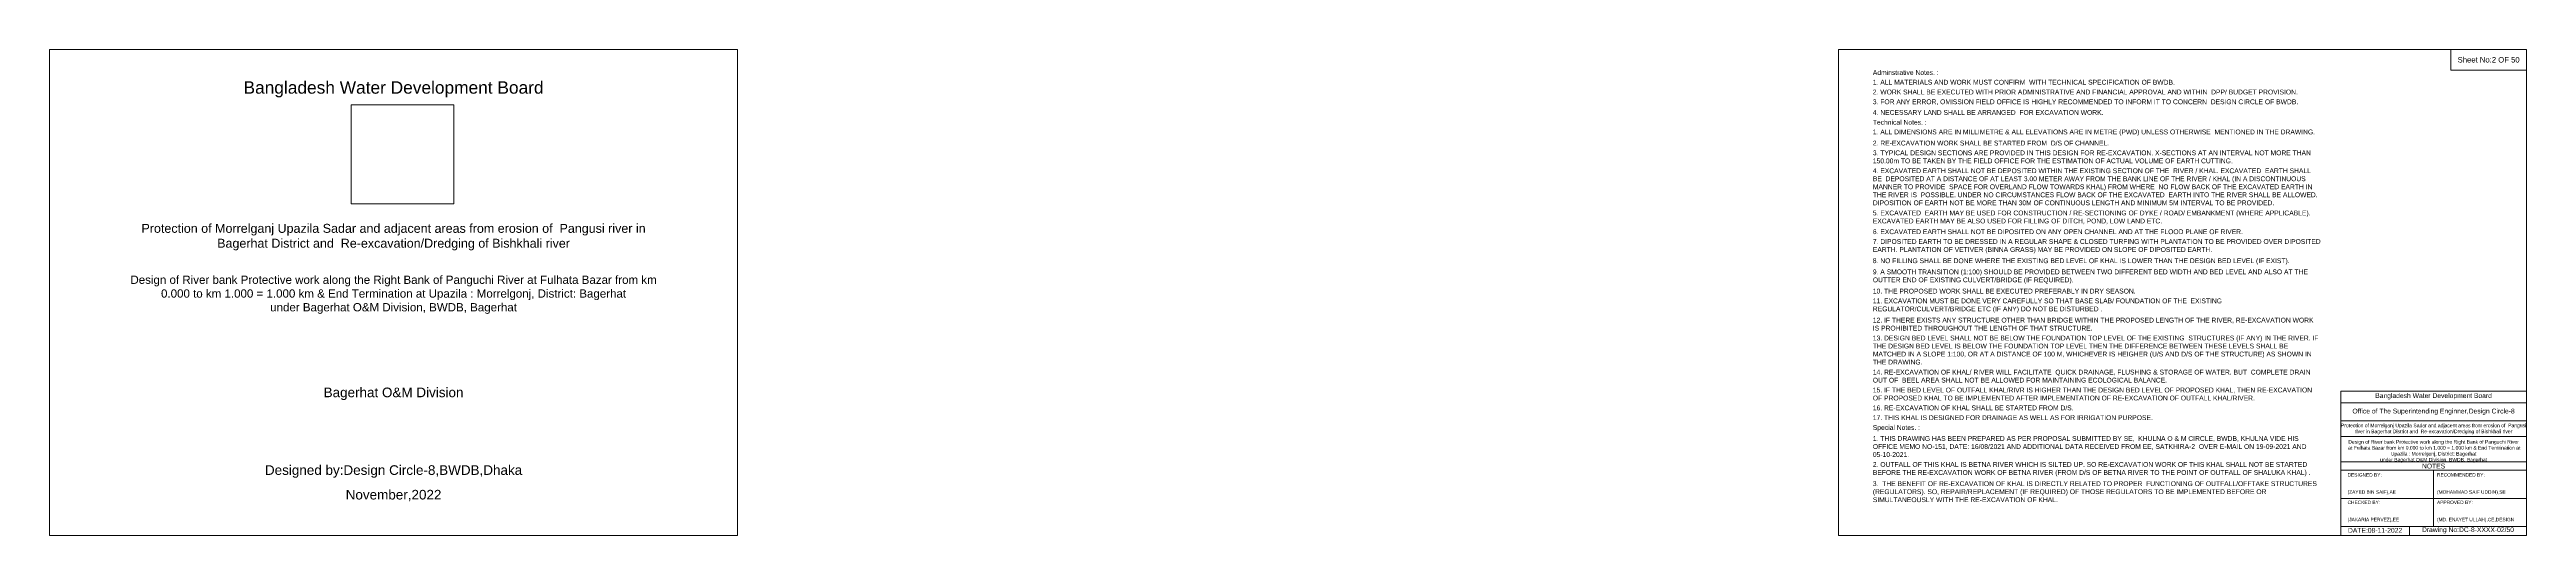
# Model space of a CAD drawing. Header units: inches. Extents: x 64995 to 402236, y -100918 to 204355.
# Drawn here: x 88334 to 124334, y 47461 to 54532 of the extents above; entities that cross this region are included whole.
import ezdxf

# ---------------------------------------------------------------- set-up
doc = ezdxf.new("R2010")
doc.units = ezdxf.units.IN
doc.header["$LTSCALE"] = 7
doc.header["$MEASUREMENT"] = 0
doc.layers.add('Cross Section Labels', color=7, linetype='Continuous', lineweight=9)
doc.styles.get("Standard").update_dxf_attribs({"font": 'arial.ttf'})
picture_1 = doc.add_image_def('image3.png', size_in_pixel=(251, 242))

msp = doc.modelspace()

# ---------------------------------------------------------------- linework, layer by layer
at = {"layer": 'Cross Section Labels'}
for points in [[(88334.21054, 54532.40503), (98334.21054, 54532.40503), (98334.21054, 47461.40503), (88334.21054, 47461.40503)], [(114334.21054, 54532.40503), (124334.21054, 54532.40503), (124334.21054, 47461.40503), (114334.21054, 47461.40503)], [(123234.21054, 54532.40503), (124334.21054, 54532.40503), (124334.21054, 54232.40503), (123234.21054, 54232.40503)]]:
    msp.add_lwpolyline(points, close=True, dxfattribs=at)
for points in [[(121634.21054, 47461.40503), (121634.21054, 49561.40503), (124334.21054, 49561.40503)], [(121634.21054, 49391.40503), (124334.21054, 49391.40503)], [(121634.21054, 49131.40503), (124334.21054, 49131.40503)], [(121634.21054, 48901.40503), (124334.21054, 48901.40503)], [(121634.21054, 48531.40503), (124334.21054, 48531.40503)], [(121634.21054, 48411.40503), (124334.21054, 48411.40503)], [(122984.21054, 48411.40503), (122984.21054, 47591.40503)], [(121634.21054, 48001.40503), (124334.21054, 48001.40503)], [(121634.21054, 47591.40503), (124334.21054, 47591.40503)], [(122634.21054, 47591.40503), (122634.21054, 47461.40503)]]:
    msp.add_lwpolyline(points, dxfattribs=at)

# ---------------------------------------------------------------- texts
at = {"layer": 'Cross Section Labels', "attachment_point": 5}
for s, insert, char_height in [('Sheet No:2 OF 50', (123784.21054, 54382.40503), 80), ('Bangladesh Water Development Board', (93334.21054, 53952.40503), 180), ('Bangladesh Water Development Board', (122984.21054, 49486.40503), 70), ('Office of The Superintending Enginner,Design Circle-8', (122984.21054, 49261.40503), 70), ('Designed by:Design Circle-8,BWDB,Dhaka', (93334.21054, 48392.40503), 140), ('November,2022', (93334.21054, 48042.40503), 140)]:
    msp.add_mtext(s, dxfattribs=dict(at, insert=insert, char_height=char_height))
at = {"layer": 'Cross Section Labels'}
for s, insert, char_height, width, attachment_point in [('Adminstrative Notes. :', (114834.21054, 54232.40503), 70, 6500, 1), ('1. ALL MATERIALS AND WORK MUST CONFIRM  WITH TECHNICAL SPECIFICATION OF BWDB.', (114834.21054, 54091.25905), 70, 6500, 1), ('4. NECESSARY LAND SHALL BE ARRANGED  FOR EXCAVATION WORK. ', (114834.21054, 53651.29998), 70, 6500, 1), ('3. FOR ANY ERROR, OMISSION FIELD OFFICE IS HIGHLY RECOMMENDED TO INFORM IT TO CONCERN  DESIGN CIRCLE OF BWDB.', (114834.21054, 53806.38866), 70, 6500, 1), ('2. WORK SHALL BE EXECUTED WITH PRIOR ADMINISTRATIVE AND FINANCIAL APPROVAL AND WITHIN  DPP/ BUDGET PROVISION.', (114834.21054, 53948.82385), 70, 6500, 1), ('Technical Notes. :', (114834.21054, 53508.86478), 70, 6500, 1), ('1. ALL DIMENSIONS ARE IN MILLIMETRE & ALL ELEVATIONS ARE IN METRE (PWD) UNLESS OTHERWISE  MENTIONED IN THE DRAWING.', (114834.21054, 53367.71881), 70, 6500, 1), ('3. TYPICAL DESIGN SECTIONS ARE PROVIDED IN THIS DESIGN FOR RE-EXCAVATION. X-SECTIONS AT AN INTERVAL NOT MORE THAN 150.00m TO BE TAKEN BY THE FIELD OFFICE FOR THE ESTIMATION OF ACTUAL VOLUME OF EARTH CUTTING.', (114834.21054, 53063.46233), 70, 6500, 1), ('2. RE-EXCAVATION WORK SHALL BE STARTED FROM  D/S OF CHANNEL.', (114834.21054, 53205.89752), 70, 6500, 1), ('4. EXCAVATED EARTH SHALL NOT BE DEPOSITED WITHIN THE EXISTING SECTION OF THE  RIVER / KHAL. EXCAVATED  EARTH SHALL BE  DEPOSITED AT A DISTANCE OF AT LEAST 3.00 METER AWAY FROM THE BANK LINE OF THE RIVER / KHAL (IN A DISCONTINUOUS  MANNER TO PROVIDE  SPACE FOR OVERLAND FLOW TOWARDS KHAL) FROM WHERE  NO FLOW BACK OF THE EXCAVATED EARTH IN THE RIVER IS  POSSIBLE. UNDER NO CIRCUMSTANCES FLOW BACK OF THE EXCAVATED  EARTH INTO THE RIVER SHALL BE ALLOWED. DIPOSITION OF EARTH NOT BE MORE THAN 30M OF CONTINUOUS LENGTH AND MINIMUM 5M INTERVAL TO BE PROVIDED.', (114834.21054, 52803.11899), 70, 6500, 1), ('Protection of Morrelganj Upazila Sadar and adjacent areas from erosion of  Pangusi river in Bagerhat District and  Re-excavation/Dredging of Bishkhali river', (93334.21054, 51802.40503), 130, 8000, 5), ('5. EXCAVATED  EARTH MAY BE USED FOR CONSTRUCTION / RE-SECTIONING OF DYKE / ROAD/ EMBANKMENT (WHERE APPLICABLE). EXCAVATED EARTH MAY BE ALSO USED FOR FILLING OF DITCH, POND, LOW LAND ETC.', (114834.21054, 52189.00348), 70, 6500, 1), ('6. EXCAVATED EARTH SHALL NOT BE DIPOSITED ON ANY OPEN CHANNEL AND AT THE FLOOD PLANE OF RIVER.', (114834.21054, 51916.00666), 70, 6500, 1), ('8. NO FILLING SHALL BE DONE WHERE THE EXISTING BED LEVEL OF KHAL IS LOWER THAN THE DESIGN BED LEVEL (IF EXIST).', (114834.21054, 51493.84204), 70, 6500, 1), ('7. DIPOSITED EARTH TO BE DRESSED IN A REGULAR SHAPE & CLOSED TURFING WITH PLANTATION TO BE PROVIDED OVER DIPOSITED EARTH. PLANTATION OF VETIVER (BINNA GRASS) MAY BE PROVIDED ON SLOPE OF DIPOSITED EARTH.^J', (114834.21054, 51773.57147), 70, 6500, 1), ('Design of River bank Protective work along the Right Bank of Panguchi River at Fulhata Bazar from km 0.000 to km 1.000 = 1.000 km & End Termination at Upazila : Morrelgonj, District: Bagerhat ^Junder Bagerhat O&M Division, BWDB, Bagerhat', (93334.21054, 51242.40503), 120, 8000, 2), ('9. A SMOOTH TRANSITION (1:100) SHOULD BE PROVIDED BETWEEN TWO DIFFERENT BED WIDTH AND BED LEVEL AND ALSO AT THE OUTTER END OF EXISTING CULVERT/BRIDGE (IF REQUIRED).', (114834.21054, 51332.02076), 70, 6500, 1), ('10. THE PROPOSED WORK SHALL BE EXECUTED PREFERABLY IN DRY SEASON.', (114834.21054, 51052.29134), 70, 6500, 1), ('11. EXCAVATION MUST BE DONE VERY CAREFULLY SO THAT BASE SLAB/ FOUNDATION OF THE  EXISTING REGULATOR/CULVERT/BRIDGE ETC (IF ANY) DO NOT BE DISTURBED .^J', (114834.21054, 50909.85614), 70, 6500, 1), ('12. IF THERE EXISTS ANY STRUCTURE OTHER THAN BRIDGE WITHIN THE PROPOSED LENGTH OF THE RIVER, RE-EXCAVATION WORK IS PROHIBITED THROUGHOUT THE LENGTH OF THAT STRUCTURE.', (114834.21054, 50630.12672), 70, 6500, 1), ('13. DESIGN BED LEVEL SHALL NOT BE BELOW THE FOUNDATION TOP LEVEL OF THE EXISTING  STRUCTURES (IF ANY) IN THE RIVER. IF THE DESIGN BED LEVEL IS BELOW THE FOUNDATION TOP LEVEL THEN THE DIFFERENCE BETWEEN THESE LEVELS SHALL BE MATCHED IN A SLOPE 1:100, OR AT A DISTANCE OF 100 M, WHICHEVER IS HEIGHER (U/S AND D/S OF THE STRUCTURE) AS SHOWN IN THE DRAWING.', (114834.21054, 50369.78338), 70, 6500, 1), ('14. RE-EXCAVATION OF KHAL/ RIVER WILL FACILITATE  QUICK DRAINAGE, FLUSHING & STORAGE OF WATER. BUT  COMPLETE DRAIN OUT OF  BEEL AREA SHALL NOT BE ALLOWED FOR MAINTAINING ECOLOGICAL BALANCE.', (114834.21054, 49873.67151), 70, 6500, 1), ('Bagerhat O&M Division', (93334.21054, 49522.40503), 140, 8000, 5), ('15. IF THE BED LEVEL OF OUTFALL KHAL/RIVR IS HIGHER THAN THE DESIGN BED LEVEL OF PROPOSED KHAL, THEN RE-EXCAVATION OF PROPOSED KHAL TO BE IMPLEMENTED AFTER IMPLEMENTATION OF RE-EXCAVATION OF OUTFALL KHAL/RIVER.', (114834.21054, 49613.32817), 70, 6500, 1), ('16. RE-EXCAVATION OF KHAL SHALL BE STARTED FROM D/S.', (114834.21054, 49352.98484), 70, 6500, 1), ('Special Notes. :', (114834.21054, 49068.11444), 70, 6500, 1), ('17. THIS KHAL IS DESIGNED FOR DRAINAGE AS WELL AS FOR IRRIGATION PURPOSE.^J', (114834.21054, 49210.54964), 70, 6500, 1), ('Protection of Morrelganj Upazila Sadar and adjacent areas from erosion of  Pangusi river in Bagerhat District and  Re-excavation/Dredging of Bishkhali river', (122984.21054, 49011.40503), 52, 2700, 5), ('1. THIS DRAWING HAS BEEN PREPARED AS PER PROPOSAL SUBMITTED BY SE,  KHULNA O & M CIRCLE, BWDB, KHULNA VIDE HIS OFFICE MEMO NO-151, DATE: 16/08/2021 AND ADDITIONAL DATA RECEIVED FROM EE, SATKHIRA-2  OVER E-MAIL ON 19-09-2021 AND 05-10-2021.^J', (114834.21054, 48907.48688), 70, 6500, 1), ('Design of River bank Protective work along the Right Bank of Panguchi River^J at Fulhata Bazar from km 0.000 to km 1.000 = 1.000 km & End Termination at Upazila : Morrelgonj, District: Bagerhat ^Junder Bagerhat O&M Division, BWDB, Bagerhat', (122984.21054, 48686.40503), 52, 2700, 5), ('3.  THE BENEFIT OF RE-EXCAVATION OF KHAL IS DIRECTLY RELATED TO PROPER  FUNCTIONING OF OUTFALL/OFFTAKE STRUCTURES (REGULATORS). SO, REPAIR/REPLACEMENT (IF REQUIRED) OF THOSE REGULATORS TO BE IMPLEMENTED BEFORE OR SIMULTANEOUSLY WITH THE RE-EXCAVATION OF KHAL.        ', (114834.21054, 48250.46096), 70, 6500, 1), ('2. OUTFALL OF THIS KHAL IS BETNA RIVER WHICH IS SILTED UP. SO RE-EXCAVATION WORK OF THIS KHAL SHALL NOT BE STARTED BEFORE THE RE-EXCAVATION WORK OF BETNA RIVER (FROM D/S OF BETNA RIVER TO THE POINT OF OUTFALL OF SHALUKA KHAL) .   ', (114834.21054, 48530.19038), 70, 6500, 1), ('DESIGNED BY:^J^J^J(ZAYED BIN SAIF),AE', (121734.21054, 48211.40503), 50, 1400, 4), ('NOTES', (122984.21054, 48471.40503), 70, 2800, 5), ('RECOMMENDED BY:^J^J^J(MOHAMMAD SAIF UDDIN),SE', (123034.21054, 48211.40503), 50, 1400, 4), ('CHECKED BY:^J^J^J(JAKARIA PERVEZ),EE', (121734.21054, 47811.40503), 50, 1400, 4), ('APPROVED BY:^J^J^J(MD. ENAYET ULLAH),CE,DESIGN', (123034.21054, 47811.40503), 50, 1400, 4), ('DATE:08-11-2022', (122134.21054, 47536.40503), 70, 1400, 5), ('Drawing No:DC-8-XXXX-02/50', (123484.21054, 47536.40503), 70, 2200, 5)]:
    msp.add_mtext(s, dxfattribs=dict(at, insert=insert, char_height=char_height, width=width, attachment_point=attachment_point))

# ---------------------------------------------------------------- pictures from other files: only their frames are drawn
image = msp.add_image(picture_1, insert=(92715.7952, 52284.51643), size_in_units=(1496.87817, 1443.20525), dxfattribs=at)
image.dxf.flags = 7

doc.saveas('drawing.dxf')
